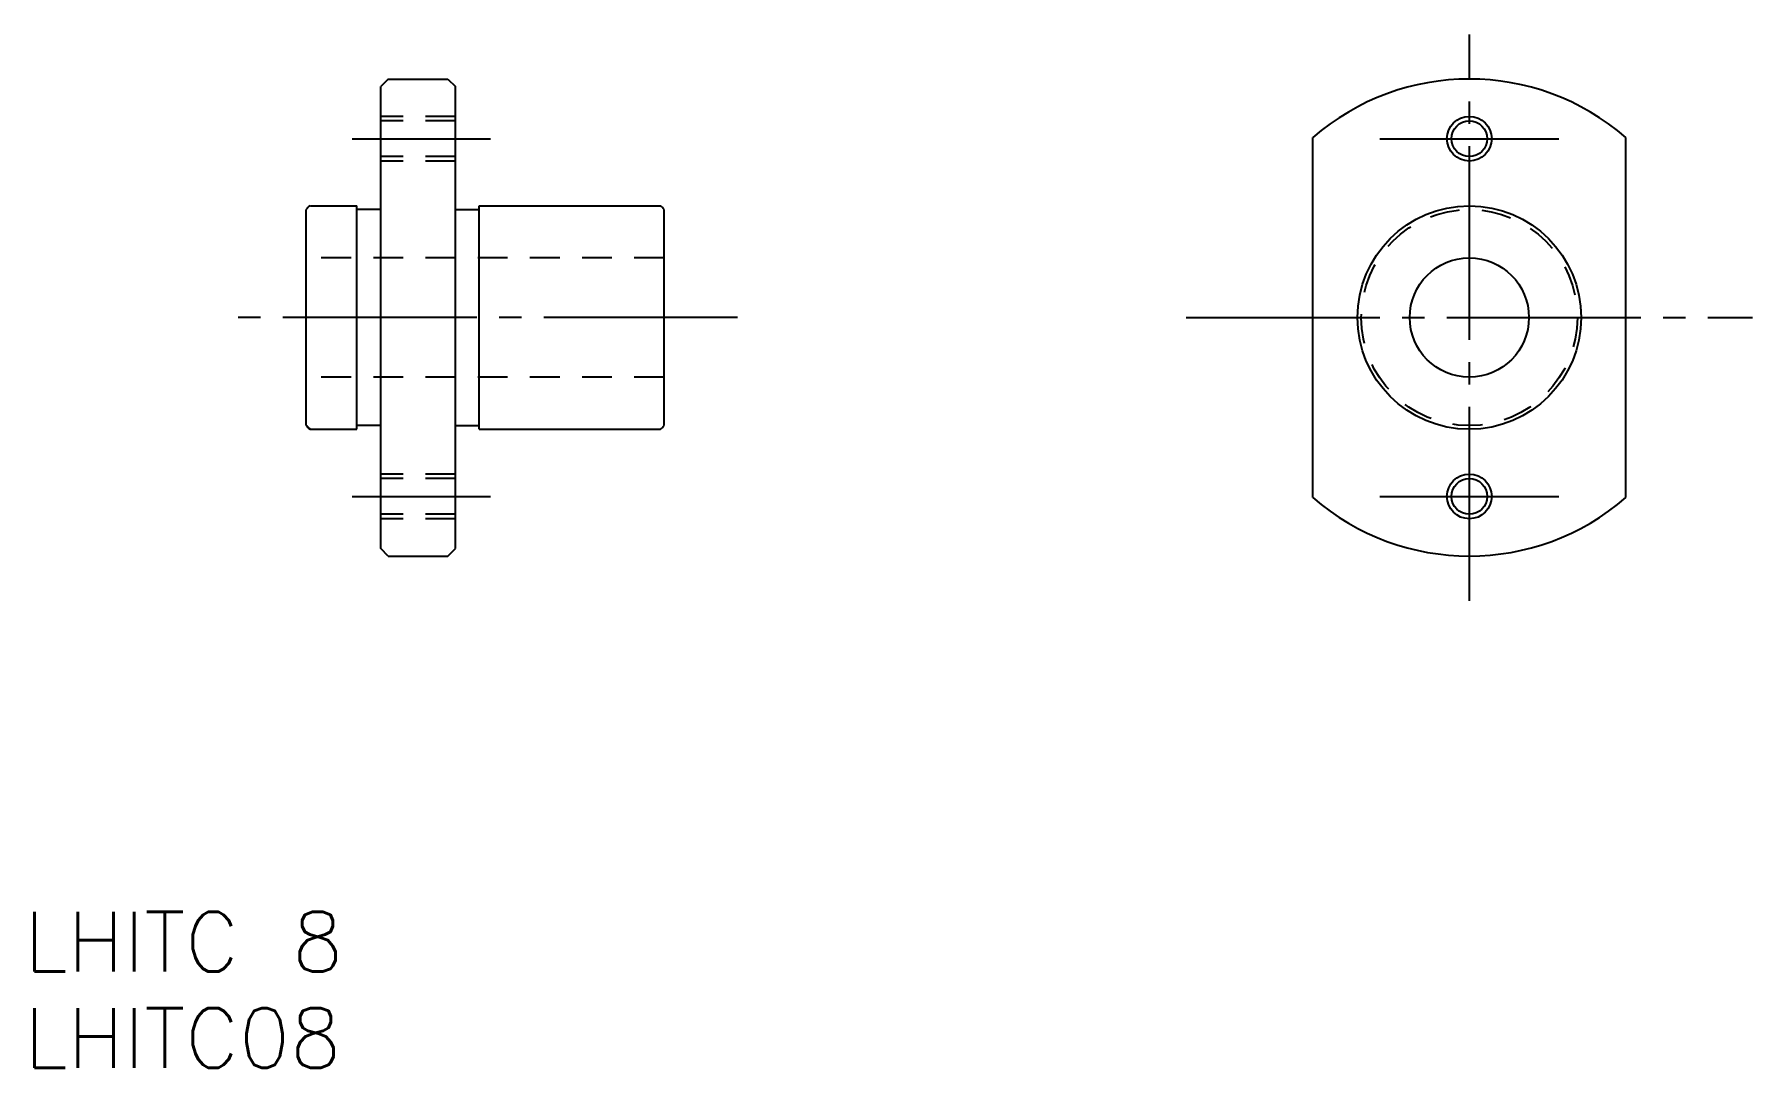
# Model space of a CAD drawing. Extents: x 156 to 271, y 131 to 200.
import ezdxf

# ---------------------------------------------------------------- set-up
doc = ezdxf.new("R2010")
doc.units = 0
doc.linetypes.add('CENTER', pattern=[17.5, 13, -1.5, 1.5, -1.5])
doc.linetypes.add('DASHED', pattern=[3.5, 2, -1.5])
doc.layers.get('0').update_dxf_attribs({"linetype": 'CONTINUOUS'})
doc.layers.add('CENTER', color=1, linetype='CENTER')
doc.styles.get("Standard").update_dxf_attribs({"font": 'txt.shx', "bigfont": '@extfont2.shx'})

msp = doc.modelspace()

# ---------------------------------------------------------------- linework, layer by layer
at = {"color": 7, "linetype": 'CONTINUOUS'}
for p, q in [((179.38, 197.06), (178.88, 196.56)), ((178.88, 165.56), (178.88, 196.56)), ((179.38, 197.06), (183.38, 197.06)), ((183.38, 197.06), (183.88, 196.56)), ((183.88, 165.56), (183.88, 196.56)), ((241.39, 168.99), (241.39, 193.13)), ((262.39, 168.99), (262.39, 193.13)), ((173.88, 173.81), (173.88, 188.31)), ((174.16, 188.56), (177.28, 188.56)), ((177.28, 173.56), (177.28, 188.56)), ((178.88, 188.31), (177.28, 188.31)), ((183.88, 188.31), (185.48, 188.31)), ((185.48, 188.56), (197.63, 188.56)), ((185.48, 173.56), (185.48, 188.56)), ((197.88, 173.81), (197.88, 188.31)), ((174.13, 173.56), (177.28, 173.56)), ((178.88, 173.81), (177.28, 173.81)), ((178.88, 173.31), (178.88, 173.31)), ((183.88, 173.81), (185.48, 173.81)), ((183.88, 173.31), (183.88, 173.31)), ((185.48, 173.56), (197.63, 173.56)), ((179.38, 165.06), (178.88, 165.56)), ((179.38, 165.06), (183.38, 165.06)), ((183.38, 165.06), (183.88, 165.56))]:
    msp.add_line(p, q, dxfattribs=at)
at = {"color": 3, "linetype": 'DASHED'}
for p, q in [((183.88, 194.56), (178.88, 194.56)), ((183.88, 194.26), (178.88, 194.26)), ((183.88, 191.86), (178.88, 191.86)), ((183.88, 191.56), (178.88, 191.56)), ((197.88, 185.06), (173.88, 185.06)), ((197.88, 177.06), (173.88, 177.06)), ((183.88, 170.56), (178.88, 170.56)), ((183.88, 170.26), (178.88, 170.26)), ((183.88, 167.86), (178.88, 167.86)), ((183.88, 167.56), (178.88, 167.56))]:
    msp.add_line(p, q, dxfattribs=at)
at = {"color": 3, "linetype": 'CONTINUOUS'}
for centre in [(251.89, 193.06), (251.89, 169.06)]:
    msp.add_circle(centre, 1.5, dxfattribs=at)
at = {"color": 7, "linetype": 'CONTINUOUS'}
for centre, radius in [((251.89, 193.06), 1.2), ((251.89, 181.06), 7.5), ((251.89, 181.06), 4), ((251.89, 169.06), 1.2)]:
    msp.add_circle(centre, radius, dxfattribs=at)
at = {"color": 3, "linetype": 'DASHED'}
msp.add_circle((251.89, 181.06), 7.25, dxfattribs=at)
at = {"color": 7, "linetype": 'CONTINUOUS'}
for centre, radius, start, end in [((251.89, 181.06), 16, 48.9855, 131.0145), ((174.63, 187.81), 0.9, 123.5573, 146.4427), ((197.13, 187.81), 0.9, 33.5573, 56.4427), ((174.63, 174.31), 0.9, 213.5573, 236.4427), ((174.66, 174.31), 0.9, 213.5573, 236.4427), ((197.13, 174.31), 0.9, 303.5573, 326.4427), ((251.89, 181.06), 16, 228.9855, 311.0145)]:
    msp.add_arc(centre, radius, start, end, dxfattribs=at)
at = {"layer": 'CENTER', "color": 1, "linetype": 'CENTER'}
for p, q in [((251.89, 162.06), (251.89, 200.06)), ((176.96, 193.06), (186.23, 193.06)), ((245.89, 193.06), (257.89, 193.06)), ((202.81, 181.06), (168.98, 181.06)), ((232.89, 181.06), (270.89, 181.06)), ((176.96, 169.06), (186.23, 169.06)), ((245.89, 169.06), (257.89, 169.06))]:
    msp.add_line(p, q, dxfattribs=at)

# ---------------------------------------------------------------- texts
at = {"color": 7, "linetype": 'CONTINUOUS'}
for s, p in [('LHITC 8', (154.96, 137.18)), ('LHITC08', (154.96, 130.73))]:
    msp.add_text(s, height=4, dxfattribs=at).set_placement(p)

doc.saveas('drawing.dxf')
